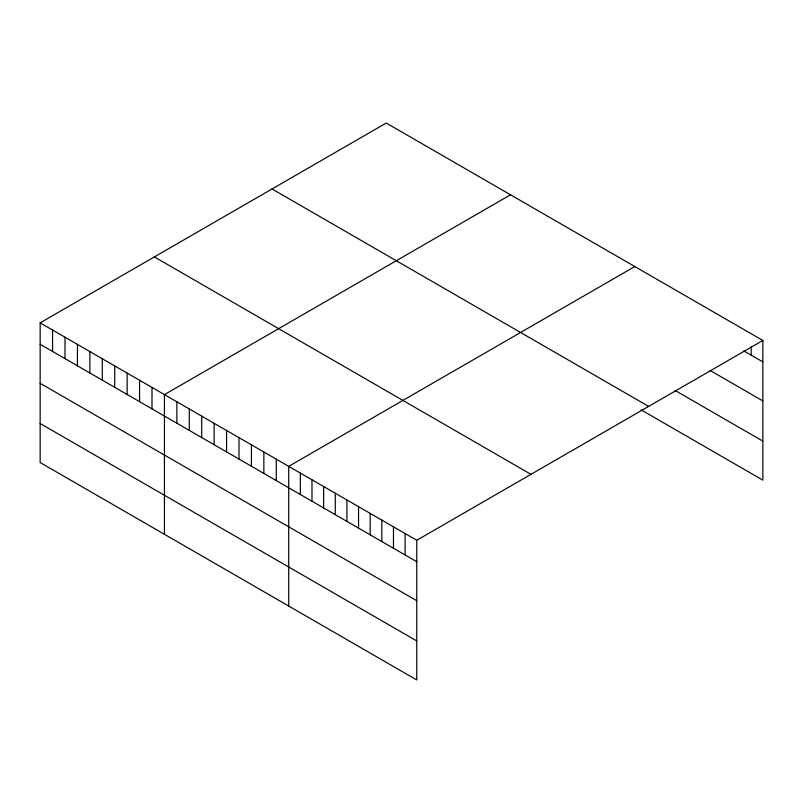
<?xml version="1.0" encoding="UTF-8"?>
<svg xmlns="http://www.w3.org/2000/svg" width="803" height="803" viewBox="0 0 803 803"><rect width="100%" height="100%" fill="white"/><g stroke="black" fill="none" stroke-linecap="round" stroke-linejoin="round"><path stroke-width="1.2" d="M40.15 322.856L416.757 540.278L416.757 679.96L40.15 462.538L40.15 322.856L386.243 123.04L762.85 340.462L762.85 480.144L641.155 409.891M510.527 194.788L164.434 394.604L164.434 534.286M634.802 266.536L288.709 466.352L288.709 606.034M416.757 540.278L762.85 340.462M743.799 350.891L762.85 361.892M709.942 370.364L762.85 400.918M675.022 390.409L762.85 441.118M272.036 188.976L648.643 406.408M154.357 256.91L530.964 474.342M40.15 344.276L416.757 561.709M40.15 383.302L416.757 600.734M40.15 423.512L416.757 640.935M751.206 346.836L751.206 355.167M405.113 533.563L405.113 554.983M393.47 526.838L393.47 548.268M381.837 520.123L381.837 541.543M370.193 513.398L370.193 534.828M358.55 506.683L358.55 528.103M346.916 499.958L346.916 521.378M335.273 493.243L335.273 514.663M323.629 486.518L323.629 507.938M311.986 479.792L311.986 501.223M300.352 473.077L300.352 494.497M276.282 459.186L276.282 480.606M263.856 452.009L263.856 473.429M251.429 444.832L251.429 466.252M238.993 437.655L238.993 459.075M226.566 430.478L226.566 451.908M214.14 423.301L214.14 444.732M201.714 416.125L201.714 437.555M189.287 408.958L189.287 430.378M176.861 401.781L176.861 423.201M151.998 387.427L151.998 408.847M139.571 380.251L139.571 401.681M127.145 373.074L127.145 394.504M114.719 365.907L114.719 387.327M102.292 358.73L102.292 380.15M89.866 351.553L89.866 372.973M77.429 344.377L77.429 365.797M65.003 337.2L65.003 358.63M52.576 330.023L52.576 351.453"/></g></svg>
